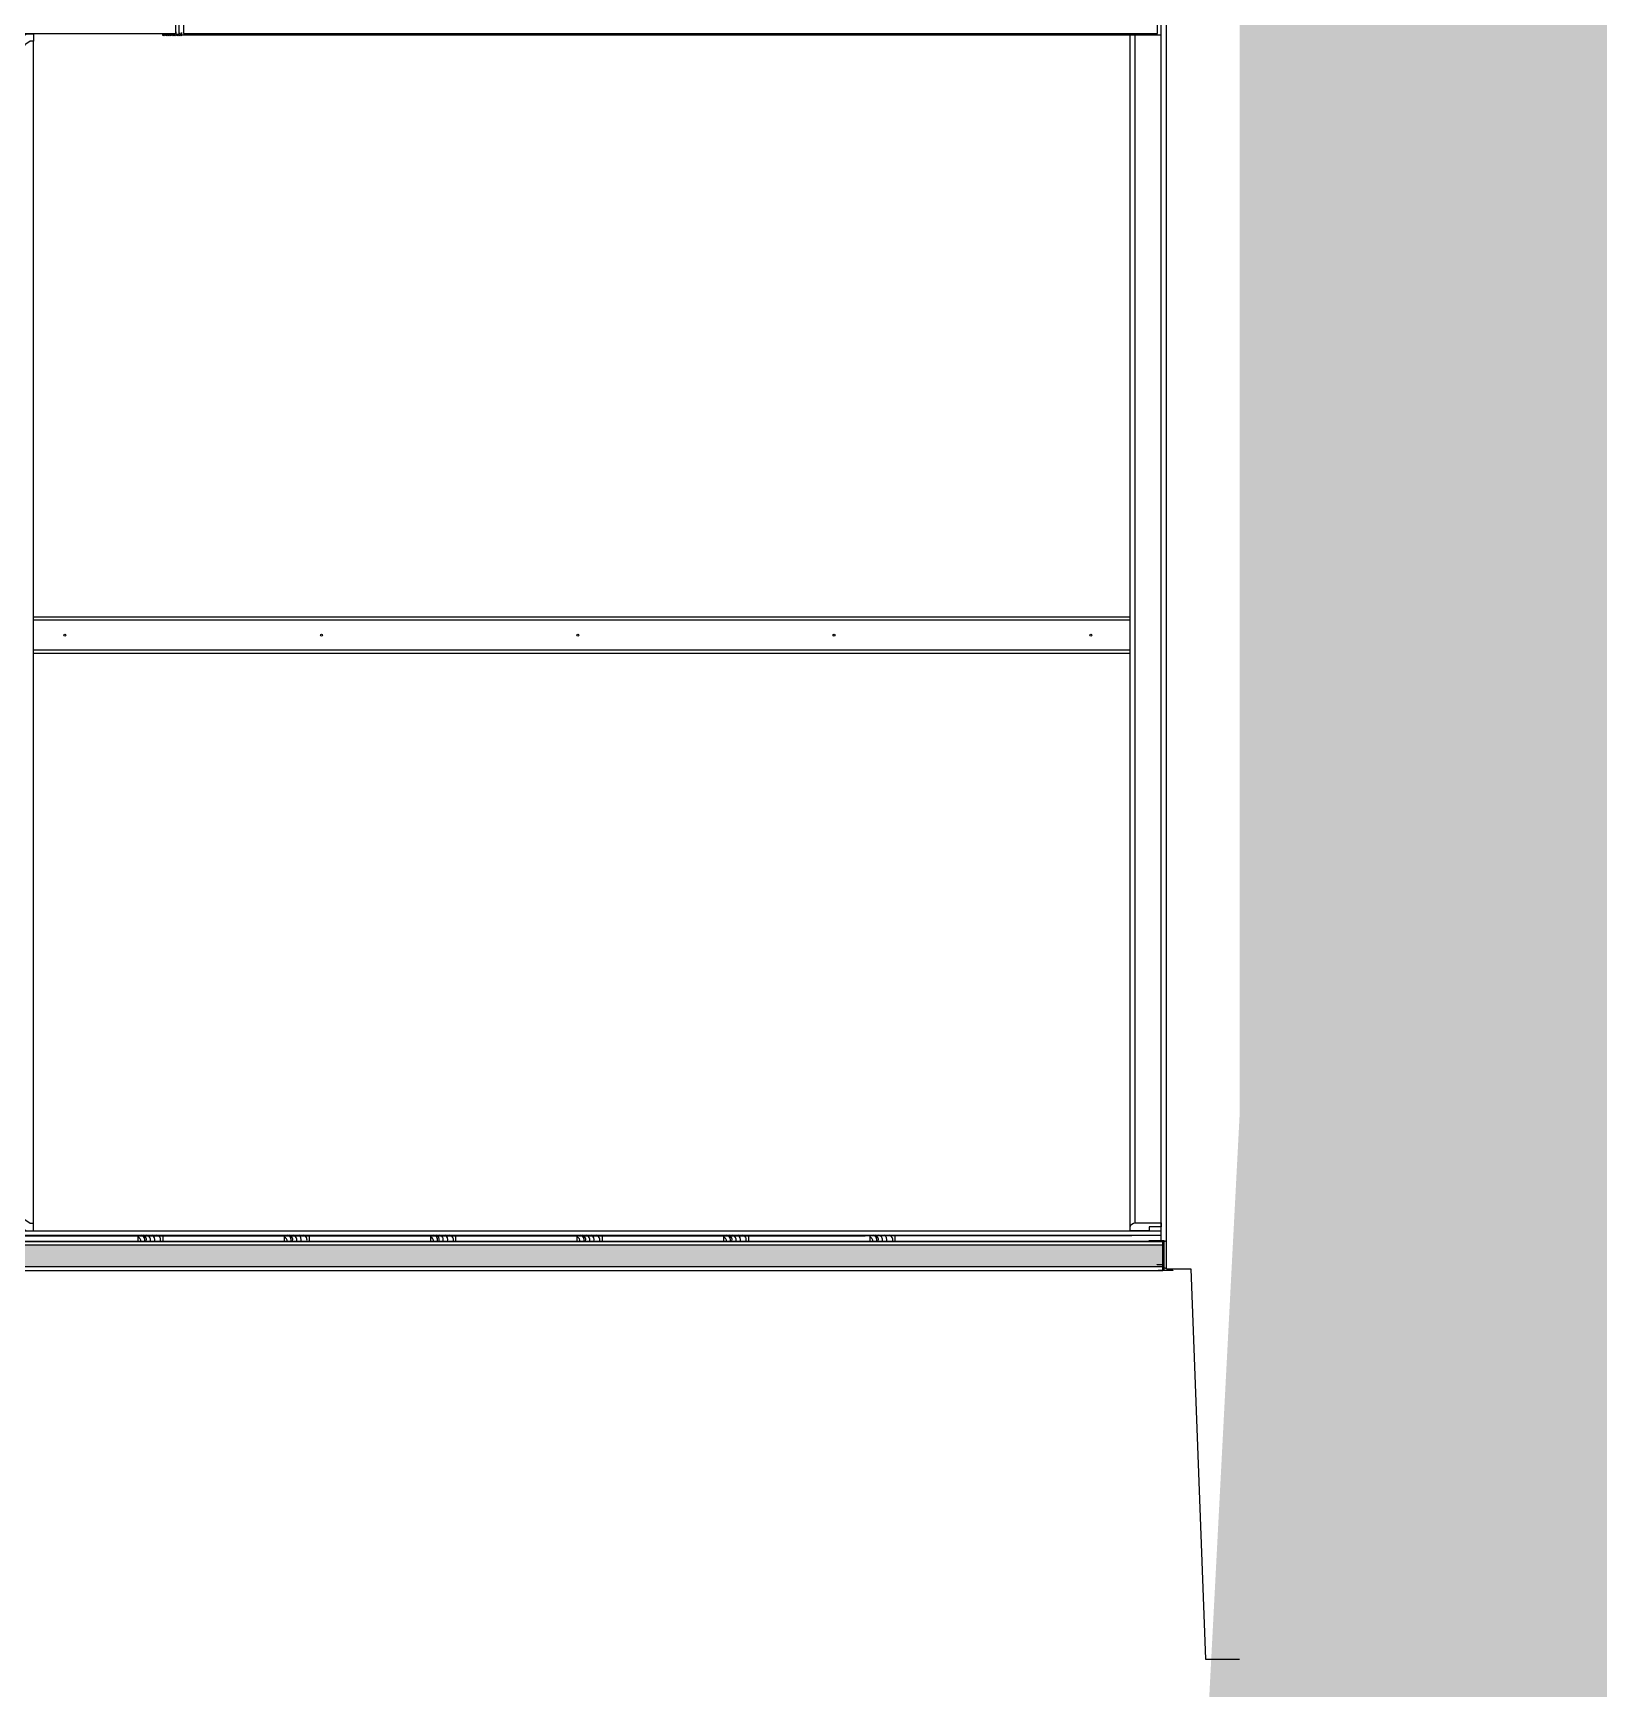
# Model space of a CAD drawing. Header units: inches. Extents: x 203 to 1065, y -1127 to 921.
# Drawn here: x 358.56 to 361.768, y 854.503 to 857.895 of the extents above; entities that cross this region are included whole.
import ezdxf

# ---------------------------------------------------------------- set-up
doc = ezdxf.new("R2010")
doc.units = ezdxf.units.IN
doc.header["$MEASUREMENT"] = 0
doc.linetypes.add('CONTINUA', pattern=[0])
doc.linetypes.add('DASHED2', pattern=[0.375, 0.25, -0.125])
for name, color, linetype in [('1-PLATEA', 3, 'Continuous'), ('CORTE MUROS', 4, 'CONTINUA'), ('CORTE PERFILES Y CERCHA', 3, 'CONTINUA'), ('CORTE PROY', 8, 'CONTINUA')]:
    doc.layers.add(name, color=color, linetype=linetype)

msp = doc.modelspace()

# ---------------------------------------------------------------- hatches: boundary and pattern name
at = {"linetype": 'ByBlock', "true_color": 0x139b48}
h = msp.add_hatch(color=114, dxfattribs=at)
h.dxf.hatch_style = 1
h.paths.add_polyline_path([(363.9322, 908.3504), (361.9322, 908.3504), (361.7822, 904.5916), (361.7822, 892.8156), (361.3322, 890.388), (361.3322, 878.612), (361.032, 864.9255), (361.032, 855.6775), (360.7822, 850.8905), (360.7822, 841.6425), (360.1822, 838.0559), (363.9322, 838.0559)])
at = {"layer": 'CORTE MUROS'}
h = msp.add_hatch(dxfattribs=at)
h.set_pattern_fill('HONEY', color=251, scale=0.003, angle=90, style=0)
h.set_pattern_definition([(90, (1578.955494, -1689.51837), (-0.008248891935, 0.0142875), [0.009525, -0.01905]), (210, (1578.955494, -1689.51837), (-0.00824889199, -0.014287499969), [0.009525, -0.01905]), (150, (1578.955494, -1689.51837), (-0.016497783924, 3.1e-11), [-0.01905, 0.009525])])
h.paths.add_polyline_path([(358.473, 855.3678), (358.473, 855.4118), (360.875, 855.4118), (360.875, 855.3678)])
at = {"layer": 'CORTE PERFILES Y CERCHA'}
h = msp.add_hatch(color=256, dxfattribs=at)
h.paths.add_polyline_path([(360.847, 855.4198), (360.847, 855.4218), (360.869, 855.4218), (360.877, 855.4218), (360.877, 855.3608), (360.886, 855.3608), (360.885, 855.3598), (360.875, 855.3598), (360.875, 855.4198)])
h.paths.add_polyline_path([(360.865, 855.3598), (360.865, 855.3608), (360.875, 855.3608), (360.875, 855.3598)], flags=17)
h.paths.add_polyline_path([(360.885, 855.3598), (360.886, 855.3608), (360.895, 855.3608), (360.895, 855.3598)])
h.paths.add_polyline_path([(360.8634, 855.3719, -0.388879), (360.863, 855.3723), (360.863, 855.3723), (360.875, 855.3723), (360.875, 855.3708)], flags=17)

# ---------------------------------------------------------------- linework, layer by layer
at = {"layer": '1-PLATEA', "color": 4}
for p, q in [((360.882, 855.3638), (360.882, 863.0118)), ((360.882, 855.3638), (360.932, 855.3638)), ((360.932, 855.3638), (360.962, 854.5638)), ((360.962, 854.5638), (361.032, 854.5638))]:
    msp.add_line(p, q, dxfattribs=at)
at = {"layer": 'CORTE MUROS', "color": 1}
for p, q in [((358.471, 855.4415), (360.871, 855.4415)), ((358.475, 855.4325), (360.871, 855.4325)), ((358.475, 855.4198), (360.875, 855.4198))]:
    msp.add_line(p, q, dxfattribs=at)
at = {"layer": 'CORTE MUROS'}
for points in [[(358.473, 857.9538), (358.8516, 857.9538), (358.8516, 857.8938), (358.473, 857.8938)], [(358.473, 855.3598), (360.875, 855.3598), (360.875, 855.4198), (358.473, 855.4198), (358.473, 855.3598)], [(360.875, 855.4118), (358.473, 855.4118)], [(360.875, 855.3678), (358.473, 855.3678)]]:
    msp.add_lwpolyline(points, dxfattribs=at)
at = {"layer": 'CORTE MUROS', "color": 254, "linetype": 'DASHED2', "ltscale": 0.05, "const_width": 0.003, "elevation": 0}
msp.add_lwpolyline([(360.871, 855.4312), (358.471, 855.4312)], close=True, dxfattribs=at)
at = {"layer": 'CORTE MUROS', "color": 1}
for points in [[(358.775, 855.4198), (358.775, 855.4325), (358.8258, 855.4325), (358.8258, 855.4198)], [(359.075, 855.4198), (359.075, 855.4325), (359.1258, 855.4325), (359.1258, 855.4198)], [(359.375, 855.4198), (359.375, 855.4325), (359.4258, 855.4325), (359.4258, 855.4198)], [(359.675, 855.4198), (359.675, 855.4325), (359.7258, 855.4325), (359.7258, 855.4198)], [(359.975, 855.4198), (359.975, 855.4325), (360.0258, 855.4325), (360.0258, 855.4198)], [(360.275, 855.4198), (360.275, 855.4325), (360.3258, 855.4325), (360.3258, 855.4198)]]:
    msp.add_lwpolyline(points, close=True, dxfattribs=at)
for centre, radius, start, end in [((358.7722, 855.4198), 0.00878, 0.0219, 71.0373), ((358.7788, 855.4228), 0.0101, 343.285, 75.6895), ((358.7824, 855.4232), 0.00986, 342.9599, 72.2754), ((358.7904, 855.423), 0.0101, 343.285, 75.6895), ((358.7984, 855.423), 0.0112, 343.5586, 58.5888), ((358.8112, 855.423), 0.0101, 343.285, 75.6895), ((359.0722, 855.4198), 0.00878, 0.0219, 71.0373), ((359.0788, 855.4228), 0.0101, 343.285, 75.6895), ((359.0824, 855.4232), 0.00986, 342.9599, 72.2754), ((359.0904, 855.423), 0.0101, 343.285, 75.6895), ((359.0984, 855.423), 0.0112, 343.5586, 58.5888), ((359.1112, 855.423), 0.0101, 343.285, 75.6895), ((359.3722, 855.4198), 0.00878, 0.0219, 71.0373), ((359.3788, 855.4228), 0.0101, 343.285, 75.6895), ((359.3824, 855.4232), 0.00986, 342.9599, 72.2754), ((359.3904, 855.423), 0.0101, 343.285, 75.6895), ((359.3984, 855.423), 0.0112, 343.5586, 58.5888), ((359.4112, 855.423), 0.0101, 343.285, 75.6895), ((359.6722, 855.4198), 0.00878, 0.0219, 71.0373), ((359.6788, 855.4228), 0.0101, 343.285, 75.6895), ((359.6824, 855.4232), 0.00986, 342.9599, 72.2754), ((359.6904, 855.423), 0.0101, 343.285, 75.6895), ((359.6984, 855.423), 0.0112, 343.5586, 58.5888), ((359.7112, 855.423), 0.0101, 343.285, 75.6895), ((359.9722, 855.4198), 0.00878, 0.0219, 71.0373), ((359.9788, 855.4228), 0.0101, 343.285, 75.6895), ((359.9824, 855.4232), 0.00986, 342.9599, 72.2754), ((359.9904, 855.423), 0.0101, 343.285, 75.6895), ((359.9984, 855.423), 0.0112, 343.5586, 58.5888), ((360.0112, 855.423), 0.0101, 343.285, 75.6895), ((360.2722, 855.4198), 0.00878, 0.0219, 71.0373), ((360.2788, 855.4228), 0.0101, 343.285, 75.6895), ((360.2824, 855.4232), 0.00986, 342.9599, 72.2754), ((360.2904, 855.423), 0.0101, 343.285, 75.6895), ((360.2984, 855.423), 0.0112, 343.5586, 58.5888), ((360.3112, 855.423), 0.0101, 343.285, 75.6895)]:
    msp.add_arc(centre, radius, start, end, dxfattribs=at)
at = {"layer": 'CORTE PERFILES Y CERCHA', "color": 1}
msp.add_line((360.871, 855.4198), (360.871, 862.9538), dxfattribs=at)
at = {"layer": 'CORTE PERFILES Y CERCHA'}
for points in [[(358.8585, 857.9344), (358.8585, 857.8923), (358.853, 857.8923), (358.853, 857.8977, 0.414214)], [(358.8518, 857.8977), (358.8518, 857.8933, -0.414214), (358.8508, 857.8923), (358.835, 857.8923), (358.825, 857.8923), (358.825, 857.8908), (358.8263, 857.8908, -0.194303), (358.8275, 857.8903, -0.403853), (358.83, 857.8903, -0.403853), (358.8325, 857.8903, -0.403853), (358.835, 857.8903, -0.403853), (358.8375, 857.8903, -0.403853), (358.84, 857.8903, -0.403853), (358.8425, 857.8903, -0.403853), (358.845, 857.8903, -0.403853), (358.8475, 857.8903, -0.403853), (358.85, 857.8903, -0.403853), (358.8525, 857.8903, -0.403853), (358.855, 857.8903, -0.403853), (358.8575, 857.8903, -0.403853), (358.86, 857.8903, -0.403853), (358.8625, 857.8903, -0.194303), (358.8638, 857.8908), (358.865, 857.8908), (358.865, 857.8966)]]:
    msp.add_lwpolyline(points, format="xyb", dxfattribs=at)
msp.add_lwpolyline([(358.8683, 857.9347), (358.8683, 857.8947), (360.864, 857.8947), (360.864, 857.9347)], close=True, dxfattribs=at)
for points in [[(358.511, 857.8518), (358.511, 857.871), (358.5466, 857.8938), (358.561, 857.8938), (358.561, 857.8789), (358.554, 857.8789), (358.5432, 857.8716, -0.359853), (358.533, 857.8628), (358.5189, 857.8518)], [(358.511, 855.4835), (358.511, 855.4644), (358.5466, 855.4415), (358.561, 855.4415), (358.561, 855.4564), (358.554, 855.4564), (358.5432, 855.4637, 0.359853), (358.533, 855.4725), (358.5189, 855.4835)], [(360.8179, 855.4575), (360.871, 855.4575), (360.871, 855.4495), (360.847, 855.4495), (360.847, 855.4415), (360.808, 855.4415), (360.808, 855.4495, -0.355123)], [(360.895, 855.3598), (360.865, 855.3598), (360.865, 855.3608), (360.875, 855.3608), (360.875, 855.3708), (360.8634, 855.3719, -0.388879), (360.863, 855.3723), (360.863, 855.3723), (360.875, 855.3723), (360.875, 855.4198), (360.847, 855.4198), (360.847, 855.4218), (360.877, 855.4218), (360.877, 855.3608), (360.895, 855.3608)], [(360.877, 855.4174), (360.877, 855.3674, 1), (360.882, 855.3674), (360.882, 855.4174, 1)]]:
    msp.add_lwpolyline(points, format="xyb", close=True, dxfattribs=at)
for points in [[(358.8635, 857.8956), (358.8635, 857.8923), (358.8605, 857.8923), (358.8605, 857.8961)], [(360.871, 857.8908), (358.865, 857.8908)]]:
    msp.add_lwpolyline(points, dxfattribs=at)
at = {"layer": 'CORTE PROY', "ltscale": 0.5}
for p, q in [((358.561, 855.4564), (358.561, 857.8789)), ((360.808, 855.4495), (360.808, 857.8947)), ((360.8179, 855.4575), (360.8179, 857.8947)), ((360.808, 856.6923), (358.561, 856.6923)), ((360.808, 856.6313), (358.561, 856.6313))]:
    msp.add_line(p, q, dxfattribs=at)
for points in [[(358.561, 856.6993), (360.808, 856.6993)], [(360.808, 856.6243), (358.561, 856.6243)]]:
    msp.add_lwpolyline(points, dxfattribs=at)
for centre in [(358.625, 856.6618), (359.151, 856.6618), (359.676, 856.6618), (360.201, 856.6618), (360.727, 856.6618)]:
    msp.add_circle(centre, 0.002, dxfattribs=at)

doc.saveas('drawing.dxf')
